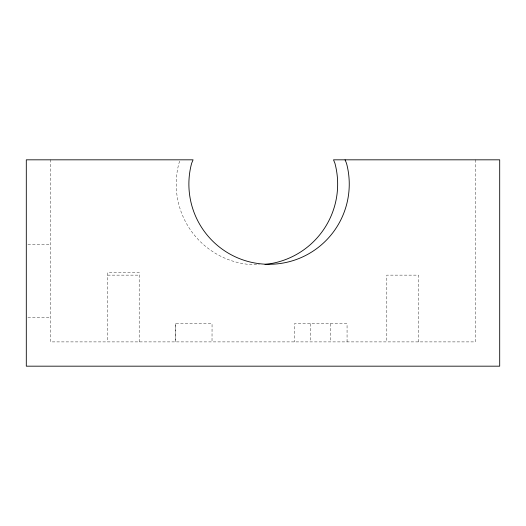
<?xml version="1.0" encoding="UTF-8"?>
<svg xmlns="http://www.w3.org/2000/svg" width="526" height="526" viewBox="0 0 526 526"><rect width="100%" height="100%" fill="white"/><g stroke="black" fill="none" stroke-linecap="round" stroke-linejoin="round"><path stroke-width="0.39" stroke-dasharray="2.63 1.97" d="M179.8 161.18L178.958 163.205A80.721 80.721 0 0 0 259.351 264.782M27.917 244.794L50.575 244.794M107.626 275.137L139.186 275.137M27.917 317.625L50.575 317.625M175.638 323.694L175.638 341.9L175.605 323.694L212.057 323.694L212.017 341.9M475.425 159.825L475.425 341.9L50.575 341.9L50.575 159.825M418.374 341.9L418.374 275.137L386.814 275.137L386.814 341.9M347.061 341.9L347.061 323.694L294.389 323.694L294.389 341.9M330.637 323.694L330.637 341.9M310.669 323.694L310.669 341.9M139.186 341.9L139.186 272.553L107.626 272.553L107.626 341.9"/><path stroke-width="0.79" d="M345.063 159.825L346.522 163.349A80.182 80.182 0 0 1 269.069 264.282A80.182 80.182 0 0 1 191.615 163.349L193.075 159.825L26.3 159.825L26.3 366.175L499.7 366.175L499.7 159.825L333.497 159.825L334.904 163.205A80.721 80.721 0 0 1 265.032 264.414"/></g></svg>
